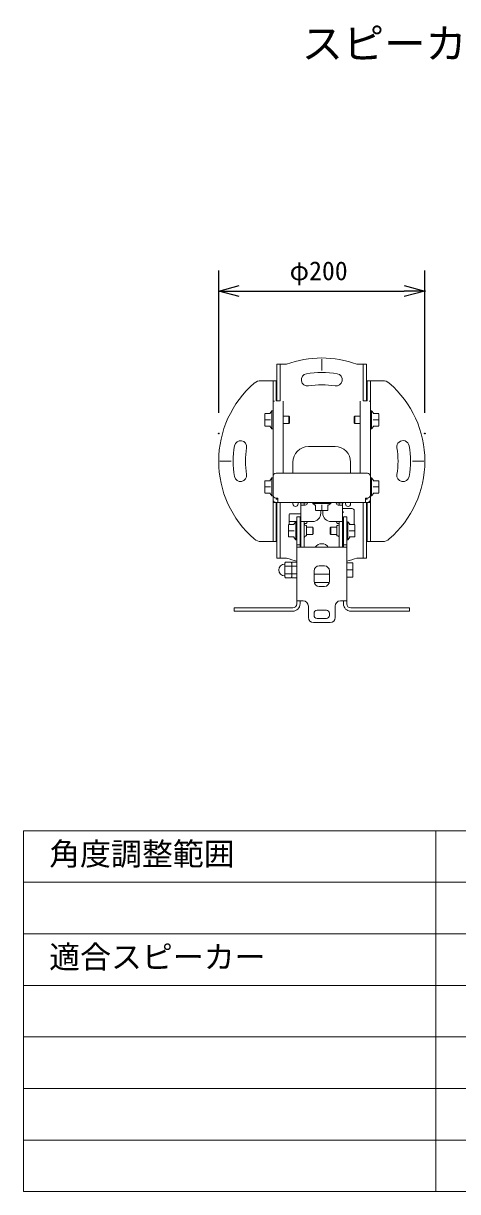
# Model space of a CAD drawing. Units: millimetres, scale not verified. Extents: x -63 to 62, y -56 to 57.
# Drawn here: x -62.5 to -20.4, y -56.5 to 56.8 of the extents above; entities that cross this region are included whole.
import ezdxf
from ezdxf.enums import TextEntityAlignment as Align

# ---------------------------------------------------------------- set-up
doc = ezdxf.new("R2010")
doc.units = ezdxf.units.MM
doc.header["$LTSCALE"] = 0.125
doc.header["$PDMODE"] = 32
doc.header["$PDSIZE"] = 0.0625
for name, color, linetype, lineweight in [('0-0_0', 7, 'Continuous', 25), ('0-1_WAKU', 1, 'Continuous', 18), ('0-4_GAIKEI', 1, 'Continuous', 18), ('0-5_SUNPO', 7, 'Continuous', 25)]:
    doc.layers.add(name, color=color, linetype=linetype, lineweight=lineweight)
doc.layers.add('0-2_MOJI1', color=7, linetype='Continuous')
doc.layers.add('0-6_DEFPOINTS', color=7, linetype='Continuous')
doc.styles.add('ＭＳ ゴシック', font='')
doc.styles.get('ＭＳ ゴシック').set_extended_font_data('MS Gothic')

# ---------------------------------------------------------------- blocks, each defined once
blk = doc.blocks.new('_OPEN30')
at = {"layer": '0-0_0'}
blk.add_line((0, 0), (-1, 0), dxfattribs=at)
blk.add_lwpolyline([(-1, 0.26795), (0, 0), (-1, -0.26795)], dxfattribs=at)
blk = doc.blocks.new('D6')
at = {"layer": '0-5_SUNPO'}
for p, q in [((-32.7797, 15.4072), (-32.7797, 29.2066)), ((-12.7797, 15.4072), (-12.7797, 29.2066)), ((-30.7797, 27.2066), (-14.7797, 27.2066))]:
    blk.add_line(p, q, dxfattribs=at)
at = {"layer": '0-6_DEFPOINTS'}
for p in [(-12.7797, 27.2066), (-32.7797, 13.4072), (-12.7797, 13.4072)]:
    blk.add_point(p, dxfattribs=at)
at = {"layer": '0-5_SUNPO', "xscale": 2, "yscale": 2, "rotation": 180}
blk.add_blockref('_OPEN30', (-32.7797, 27.2066), dxfattribs=at)
at = {"layer": '0-5_SUNPO', "xscale": 2, "yscale": 2}
blk.add_blockref('_OPEN30', (-12.7797, 27.2066), dxfattribs=at)
at = {"layer": '0-5_SUNPO', "style": 'ＭＳ ゴシック'}
blk.add_text('φ200', height=1.833, dxfattribs=at).set_placement((-25.9047, 27.7066), align=Align.BOTTOM_LEFT)

msp = doc.modelspace()

# ---------------------------------------------------------------- linework, layer by layer
at = {"layer": '0-1_WAKU', "color": 4}
for p, q in [((62.4868, -21.4995), (-62.5132, -21.4995)), ((-62.5132, -21.4995), (-62.5132, -56.4995)), ((-22.5132, -56.4995), (-22.5132, -21.4995)), ((-62.5132, -56.4995), (62.4868, -56.4995))]:
    msp.add_line(p, q, dxfattribs=at)
at = {"layer": '0-1_WAKU'}
for p, q in [((-62.5132, -26.4995), (62.4868, -26.4995)), ((-62.5132, -31.4995), (62.4868, -31.4995)), ((-62.5132, -36.4995), (62.4868, -36.4995)), ((-62.5132, -41.4995), (62.4868, -41.4995)), ((-62.5132, -46.4995), (62.4868, -46.4995)), ((-62.5132, -51.4995), (62.4868, -51.4995))]:
    msp.add_line(p, q, dxfattribs=at)
at = {"layer": '0-4_GAIKEI'}
for p, q in [((-33.5655, 23.1521), (-33.5655, 24.2521)), ((-37.5955, 20.2034), (-37.5955, 23.7521)), ((-29.5355, 20.2034), (-29.5355, 23.7521)), ((-38.2955, 6.5521), (-38.2955, 22.1521)), ((-28.8355, 6.5521), (-28.8355, 22.1521)), ((-39.0955, 17.7634), (-39.0955, 18.9408)), ((-38.5412, 18.9521), (-39.0914, 18.9521)), ((-38.5412, 18.3521), (-39.0591, 18.3521)), ((-38.3955, 19.2271), (-38.6155, 18.9521)), ((-38.2955, 19.2271), (-38.3955, 19.2271)), ((-38.3955, 17.4771), (-38.3955, 19.2271)), ((-37.2955, 18.7021), (-36.758, 18.7021)), ((-36.6955, 18.6396), (-36.758, 18.7021)), ((-36.758, 18.7021), (-36.758, 18.0021)), ((-36.6955, 18.6396), (-36.6955, 18.0646)), ((-30.4355, 18.6396), (-30.373, 18.7021)), ((-30.4355, 18.0646), (-30.4355, 18.6396)), ((-29.8355, 18.7021), (-30.373, 18.7021)), ((-30.373, 18.0021), (-30.373, 18.7021)), ((-28.8355, 19.2271), (-28.7355, 19.2271)), ((-28.7355, 19.2271), (-28.5155, 18.9521)), ((-28.7355, 19.2271), (-28.7355, 17.4771)), ((-28.5898, 18.9521), (-28.0396, 18.9521)), ((-28.5898, 18.3521), (-28.0719, 18.3521)), ((-28.0355, 18.9408), (-28.0355, 17.7634)), ((-39.0914, 17.7521), (-38.5412, 17.7521)), ((-38.3955, 17.4771), (-38.6155, 17.7521)), ((-38.2955, 17.4771), (-38.3955, 17.4771)), ((-37.2955, 18.0021), (-36.758, 18.0021)), ((-36.6955, 18.0646), (-36.758, 18.0021)), ((-30.4355, 18.0646), (-30.373, 18.0021)), ((-29.8355, 18.0021), (-30.373, 18.0021)), ((-28.8355, 17.4771), (-28.7355, 17.4771)), ((-28.7355, 17.4771), (-28.5155, 17.7521)), ((-28.5898, 17.7521), (-28.0396, 17.7521)), ((-42.3655, 14.3521), (-43.4655, 14.3521)), ((-24.7655, 14.3521), (-23.6655, 14.3521)), ((-38.3955, 12.7271), (-38.6155, 12.4521)), ((-38.2955, 12.7271), (-38.3955, 12.7271)), ((-38.3955, 10.9771), (-38.3955, 12.7271)), ((-28.8355, 12.7271), (-28.7355, 12.7271)), ((-28.7355, 12.7271), (-28.5155, 12.4521)), ((-28.7355, 12.7271), (-28.7355, 10.9771)), ((-39.0955, 11.2634), (-39.0955, 12.4408)), ((-38.5412, 12.4521), (-39.0914, 12.4521)), ((-38.5412, 11.8521), (-39.0591, 11.8521)), ((-28.5898, 12.4521), (-28.0396, 12.4521)), ((-28.5898, 11.8521), (-28.0719, 11.8521)), ((-28.0355, 12.4408), (-28.0355, 11.2634)), ((-39.0914, 11.2521), (-38.5412, 11.2521)), ((-38.3955, 10.9771), (-38.6155, 11.2521)), ((-38.2955, 10.9771), (-38.3955, 10.9771)), ((-37.9955, 10.7521), (-37.8155, 10.7521)), ((-37.9755, 10.6721), (-37.9755, 10.7521)), ((-37.9755, 10.6721), (-37.8155, 10.6721)), ((-37.9155, 10.6721), (-37.9155, 10.7521)), ((-37.8155, 10.3521), (-37.8155, 10.7521)), ((-37.5955, 4.9521), (-37.5955, 10.3521)), ((-36.3655, 10.3521), (-36.3655, 10.2021)), ((-35.8655, 10.2021), (-35.8655, 10.3521)), ((-35.663, 10.3121), (-35.663, 10.3521)), ((-35.663, 10.3121), (-35.048, 10.3121)), ((-35.5855, 10.0931), (-35.5855, 10.2721)), ((-35.2655, 10.2721), (-35.2655, 10.0921)), ((-35.048, 10.3121), (-35.048, 10.3521)), ((-34.9655, 10.2921), (-34.9655, 10.3521)), ((-34.4405, 10.3521), (-34.4405, 10.2521)), ((-32.6905, 10.2521), (-34.4405, 10.2521)), ((-34.4405, 10.2521), (-34.1655, 10.0321)), ((-32.6905, 10.2521), (-32.9655, 10.0321)), ((-32.6905, 10.3521), (-32.6905, 10.2521)), ((-32.1655, 10.3521), (-32.1655, 10.2921)), ((-32.083, 10.3121), (-32.083, 10.3521)), ((-32.083, 10.3121), (-31.468, 10.3121)), ((-31.8655, 10.0921), (-31.8655, 10.2721)), ((-31.5455, 10.2721), (-31.5455, 10.0931)), ((-31.468, 10.3121), (-31.468, 10.3521)), ((-31.2655, 10.3521), (-31.2655, 10.2021)), ((-30.7655, 10.2021), (-30.7655, 10.3521)), ((-29.5355, 4.9521), (-29.5355, 10.3521)), ((-29.3155, 10.3521), (-29.3155, 10.7521)), ((-29.3155, 10.7521), (-29.1355, 10.7521)), ((-29.1555, 10.6721), (-29.3155, 10.6721)), ((-29.2155, 10.6721), (-29.2155, 10.7521)), ((-29.1555, 10.7521), (-29.1555, 10.6721)), ((-28.8355, 10.9771), (-28.7355, 10.9771)), ((-28.7355, 10.9771), (-28.5155, 11.2521)), ((-28.5898, 11.2521), (-28.0396, 11.2521)), ((-35.5851, 10.0921), (-35.1655, 10.0921)), ((-34.1655, 10.1064), (-34.1655, 9.5562)), ((-32.9768, 9.5521), (-34.1542, 9.5521)), ((-33.5655, 10.1064), (-33.5655, 9.5885)), ((-32.9655, 9.5562), (-32.9655, 10.1064)), ((-31.9655, 10.0921), (-31.5459, 10.0921)), ((-31.4537, 9.3698), (-31.5022, 9.3698)), ((-31.5012, 9.419), (-31.4527, 9.419)), ((-36.7855, 7.0034), (-36.7855, 8.1808)), ((-36.2312, 8.1921), (-36.7814, 8.1921)), ((-36.7155, 8.5021), (-35.9855, 8.5021)), ((-36.0855, 8.4671), (-36.3055, 8.1921)), ((-35.9855, 8.4671), (-36.0855, 8.4671)), ((-36.0855, 6.7171), (-36.0855, 8.4671)), ((-35.2645, 8.2921), (-35.1655, 8.2921)), ((-35.2624, 8.3209), (-35.2624, 8.2921)), ((-35.0355, 8.0921), (-35.1155, 8.0921)), ((-35.0355, 7.0921), (-35.0355, 8.0921)), ((-35.0355, 7.9421), (-34.448, 7.9421)), ((-34.448, 7.9421), (-34.448, 7.2421)), ((-34.3855, 7.8796), (-34.448, 7.9421)), ((-32.7455, 7.8796), (-32.683, 7.9421)), ((-32.683, 7.2421), (-32.683, 7.9421)), ((-32.0955, 7.9421), (-32.683, 7.9421)), ((-32.0955, 7.0921), (-32.0955, 8.0921)), ((-32.0155, 8.0921), (-32.0955, 8.0921)), ((-31.9655, 8.2921), (-31.8665, 8.2921)), ((-31.1455, 8.4671), (-31.0455, 8.4671)), ((-31.0455, 8.4671), (-31.0455, 6.7171)), ((-31.0455, 8.4671), (-30.8255, 8.1921)), ((-30.8998, 8.1921), (-30.3496, 8.1921)), ((-30.3455, 8.1808), (-30.3455, 7.0034)), ((-36.7814, 6.9921), (-36.2312, 6.9921)), ((-36.2312, 7.5921), (-36.7491, 7.5921)), ((-36.0855, 6.7171), (-36.3055, 6.9921)), ((-35.0355, 7.0921), (-35.1155, 7.0921)), ((-35.0355, 7.2421), (-34.448, 7.2421)), ((-34.3855, 7.3046), (-34.448, 7.2421)), ((-34.3855, 7.8796), (-34.3855, 7.3046)), ((-32.7455, 7.3046), (-32.7455, 7.8796)), ((-32.7455, 7.3046), (-32.683, 7.2421)), ((-32.0955, 7.2421), (-32.683, 7.2421)), ((-32.0155, 7.0921), (-32.0955, 7.0921)), ((-31.0455, 6.7171), (-30.8255, 6.9921)), ((-30.8998, 7.5921), (-30.3819, 7.5921)), ((-30.8998, 6.9921), (-30.3496, 6.9921)), ((-35.9855, 6.7171), (-36.0855, 6.7171)), ((-31.1455, 6.7171), (-31.0455, 6.7171)), ((-37.1355, 4.4427), (-37.0991, 4.5427)), ((-36.5219, 4.5427), (-37.0991, 4.5427)), ((-36.5219, 4.5427), (-36.4855, 4.4427)), ((-36.4489, 4.5427), (-36.4853, 4.4426)), ((-36.4489, 4.5427), (-36.0221, 4.5427)), ((-35.9855, 4.4421), (-36.0221, 4.5427)), ((-37.1605, 4.3671), (-37.1355, 4.3671)), ((-37.1355, 3.1416), (-37.1355, 4.4427)), ((-36.5219, 4.1674), (-37.0991, 4.1674)), ((-36.5219, 3.4168), (-37.0991, 3.4168)), ((-36.4855, 3.1416), (-36.4855, 4.4427)), ((-36.4489, 4.1674), (-36.0221, 4.1674)), ((-36.4489, 3.4168), (-36.0221, 3.4168)), ((-34.3155, 3.6921), (-34.3155, 2.6921)), ((-33.3155, 4.1921), (-33.8155, 4.1921)), ((-32.8155, 2.6921), (-32.8155, 3.6921)), ((-31.1455, 4.4921), (-30.5455, 4.4921)), ((-31.1455, 3.7921), (-30.5819, 3.7921)), ((-30.5455, 4.4921), (-30.5455, 3.0921)), ((-37.1605, 3.2171), (-37.1355, 3.2171)), ((-37.1355, 3.1415), (-37.0991, 3.0415)), ((-36.5219, 3.0415), (-37.0991, 3.0415)), ((-36.5219, 3.0415), (-36.4855, 3.1415)), ((-36.4489, 3.0415), (-36.4853, 3.1416)), ((-36.4489, 3.0415), (-36.0221, 3.0415)), ((-35.9855, 3.1421), (-36.0221, 3.0415)), ((-32.8155, 3.3921), (-34.3155, 3.3921)), ((-32.8267, 2.5921), (-34.3043, 2.5921)), ((-31.1455, 3.0921), (-30.5455, 3.0921)), ((-33.8155, 2.1921), (-33.3155, 2.1921)), ((-34.3155, -0.6079), (-34.3155, -0.4079)), ((-33.1155, -0.1079), (-34.0155, -0.1079)), ((-34.0155, -0.9079), (-33.1155, -0.9079)), ((-32.8155, -0.6079), (-32.8155, -0.4079))]:
    msp.add_line(p, q, dxfattribs=at)
at = {"layer": '0-4_GAIKEI', "color": 7}
for p, q in [((-37.9155, 23.7521), (-36.9772, 23.7521)), ((-37.9155, 20.2034), (-37.9155, 23.7521)), ((-30.1538, 23.7521), (-29.2155, 23.7521)), ((-29.2155, 20.2034), (-29.2155, 23.7521)), ((-39.4613, 22.1521), (-37.9755, 22.1521)), ((-37.9755, 20.2034), (-37.9755, 22.1521)), ((-29.1555, 22.1521), (-27.6697, 22.1521)), ((-29.1555, 20.2034), (-29.1555, 22.1521)), ((-38.1498, 20.1521), (-38.2955, 20.1521)), ((-37.9755, 20.2034), (-37.5955, 20.2034)), ((-37.2955, 13.1721), (-37.2955, 20.1594)), ((-29.8355, 13.1721), (-29.8355, 20.1594)), ((-29.5355, 20.2034), (-29.1555, 20.2034)), ((-28.8355, 20.1521), (-28.9812, 20.1521)), ((-32.2655, 15.7521), (-34.8655, 15.7521)), ((-36.3655, 14.2521), (-36.3655, 13.1721)), ((-30.7655, 13.1721), (-30.7655, 14.2521)), ((-29.1355, 13.1721), (-37.9955, 13.1721)), ((-37.5955, 13.1756), (-37.9755, 13.1756)), ((-29.1555, 13.1756), (-29.5355, 13.1756)), ((-38.2955, 10.3521), (-28.8355, 10.3521)), ((-37.9755, 6.5521), (-37.9755, 10.3521)), ((-37.9155, 4.9521), (-37.9155, 10.3521)), ((-29.2155, 4.9521), (-29.2155, 10.3521)), ((-29.1555, 6.5521), (-29.1555, 10.3521)), ((-36.7155, 9.1521), (-36.7155, 8.1921)), ((-35.5855, 9.2521), (-36.6155, 9.2521)), ((-35.5855, 5.9925), (-35.5855, 10.0921)), ((-33.6655, 9.5521), (-33.6655, 9.2921)), ((-33.4655, 9.5521), (-33.4655, 9.2921)), ((-31.5455, 5.9925), (-31.5455, 10.0921)), ((-30.6155, 9.7521), (-31.5455, 9.7521)), ((-30.4155, 8.1921), (-30.4155, 9.5521)), ((-35.9855, 8.9421), (-35.6655, 8.9421)), ((-35.9855, 0.5121), (-35.9855, 8.9421)), ((-35.6655, 8.9421), (-35.6655, 6.0588)), ((-35.6655, 8.5021), (-35.5855, 8.5021)), ((-35.6655, 8.274), (-35.6374, 8.3209)), ((-35.6655, 8.2115), (-35.5855, 8.2115)), ((-35.6655, 8.149), (-35.5855, 8.149)), ((-35.6655, 8.024), (-35.5855, 8.024)), ((-35.6655, 7.9421), (-35.5855, 7.9421)), ((-35.653, 8.2896), (-35.5855, 8.2896)), ((-35.6374, 7.9459), (-35.6524, 7.9421)), ((-35.5855, 7.9666), (-35.6374, 7.9459)), ((-35.5768, 8.4921), (-34.4655, 8.4921)), ((-35.2655, 5.9921), (-35.2655, 8.4734)), ((-32.6655, 8.4921), (-31.5542, 8.4921)), ((-31.8655, 5.9921), (-31.8655, 8.4734)), ((-31.4655, 7.9421), (-31.5455, 7.9421)), ((-31.4655, 6.0588), (-31.4655, 8.9421)), ((-31.4655, 8.9421), (-31.1455, 8.9421)), ((-31.1455, 0.5121), (-31.1455, 8.9421)), ((-35.6655, 7.2421), (-35.5855, 7.2421)), ((-31.4655, 7.2421), (-31.5455, 7.2421)), ((-39.4613, 6.5521), (-37.9755, 6.5521)), ((-35.6655, 6.2246), (-35.9855, 6.2246)), ((-35.9569, 5.9921), (-31.1741, 5.9921)), ((-31.1455, 6.2246), (-31.4655, 6.2246)), ((-29.1555, 6.5521), (-27.6697, 6.5521)), ((-37.9155, 4.9521), (-36.9772, 4.9521)), ((-30.1538, 4.9521), (-29.2155, 4.9521)), ((-42.0655, -0.2079), (-42.0655, 0.1121)), ((-42.0655, 0.1121), (-36.3855, 0.1121)), ((-35.3655, 0.7921), (-35.9758, 0.7921)), ((-35.6655, 0.5121), (-35.6655, 0.7653)), ((-34.8655, 0.2921), (-34.8655, -0.8079)), ((-32.2655, 0.2921), (-32.2655, -0.8079)), ((-31.1552, 0.7921), (-31.7655, 0.7921)), ((-31.4655, 0.5121), (-31.4655, 0.7653)), ((-30.7455, 0.1121), (-25.0655, 0.1121)), ((-25.0655, 0.1121), (-25.0655, -0.2079)), ((-42.0655, -0.2079), (-36.3855, -0.2079)), ((-30.7455, -0.2079), (-25.0655, -0.2079)), ((-34.3655, -1.3079), (-32.7655, -1.3079))]:
    msp.add_line(p, q, dxfattribs=at)
for centre, radius, start, end in [((-33.5655, 14.3521), 10, 70.05156, 109.94844), ((-34.9547, 22.2306), 0.6, 100, 280), ((-33.5655, 14.3521), 8.6, 80, 100), ((-32.1763, 22.2306), 0.6, 260, 80), ((-33.5655, 14.3521), 10, 130.92606, 229.07394), ((-39.4613, 21.1521), 1, 90, 130.92606), ((-33.5655, 14.3521), 7.4, 80, 100), ((-27.6697, 21.1521), 1, 49.07394, 90), ((-33.5655, 14.3521), 10, 310.92606, 49.07394), ((-41.444, 15.7413), 0.6, 350, 170), ((-25.687, 15.7413), 0.6, 10, 190), ((-33.5655, 14.3521), 8.6, 170, 190), ((-33.5655, 14.3521), 7.4, 170, 190), ((-34.8655, 14.2521), 1.5, 90, 180), ((-32.2655, 14.2521), 1.5, 0, 90), ((-33.5655, 14.3521), 7.4, 350, 10), ((-33.5655, 14.3521), 8.6, 350, 10), ((-41.444, 12.9629), 0.6, 190, 10), ((-37.9955, 12.8721), 0.3, 90, 180), ((-29.1355, 12.8721), 0.3, 0, 90), ((-25.687, 12.9629), 0.6, 170, 350), ((-37.9755, 10.6721), 0.32, 180, 270), ((-29.1555, 10.6721), 0.32, 270, 0), ((-36.6155, 9.1521), 0.1, 90, 180), ((-34.4655, 9.2921), 0.8, 270, 0), ((-32.6655, 9.2921), 0.8, 180, 270), ((-30.6155, 9.5521), 0.2, 0, 90), ((-39.4613, 7.5521), 1, 229.07394, 270), ((-27.6697, 7.5521), 1, 270, 310.92606), ((-33.5655, 14.3521), 10, 250.05156, 255.99135), ((-33.5655, 14.3521), 10, 284.00865, 289.94844), ((-36.3855, 0.5121), 0.72, 270, 0), ((-36.3855, 0.5121), 0.4, 270, 0), ((-35.3655, 0.2921), 0.5, 0, 90), ((-31.7655, 0.2921), 0.5, 90, 180), ((-30.7455, 0.5121), 0.72, 180, 270), ((-30.7455, 0.5121), 0.4, 180, 270), ((-34.3655, -0.8079), 0.5, 180, 270), ((-32.7655, -0.8079), 0.5, 270, 0)]:
    msp.add_arc(centre, radius, start, end, dxfattribs=at)
at = {"layer": '0-4_GAIKEI'}
for centre, radius, start, end in [((-37.9955, 11.0521), 0.3, 180, 270), ((-36.1155, 10.2021), 0.25, 180, 0), ((-35.9855, 10.2721), 0.4, 0, 5.76158), ((-35.9855, 10.2721), 0.72, 0, 3.19658), ((-35.1655, 10.2921), 0.2, 270, 0), ((-31.9655, 10.2921), 0.2, 180, 270), ((-31.1455, 10.2721), 0.72, 176.80342, 180), ((-31.1455, 10.2721), 0.4, 174.23842, 180), ((-31.0155, 10.2021), 0.25, 180, 0), ((-29.1355, 11.0521), 0.3, 270, 0), ((-35.1155, 8.2421), 0.15, 180, 270), ((-35.1655, 8.4921), 0.2, 270, 0), ((-31.9655, 8.4921), 0.2, 180, 270), ((-32.0155, 8.2421), 0.15, 270, 360), ((-35.1155, 6.9421), 0.15, 90, 180), ((-32.0155, 6.9421), 0.15, 0, 90), ((-33.5655, 5.5921), 0.75, 32.30235, 147.69765), ((-37.1605, 3.7921), 0.575, 90, 270), ((-33.8155, 3.6921), 0.5, 90, 180), ((-33.3155, 3.6921), 0.5, 0, 90), ((-33.8155, 2.6921), 0.5, 180, 270), ((-33.3155, 2.6921), 0.5, 270, 0), ((-34.0155, -0.4079), 0.3, 90, 180), ((-34.0155, -0.6079), 0.3, 180, 270), ((-33.1155, -0.4079), 0.3, 0, 90), ((-33.1155, -0.6079), 0.3, 270, 0)]:
    msp.add_arc(centre, radius, start, end, dxfattribs=at)

# ---------------------------------------------------------------- block references
at = {"layer": '0-5_SUNPO'}
msp.add_blockref('D6', (-10.7858, 3.6346), dxfattribs=at)

# ---------------------------------------------------------------- texts
at = {"layer": '0-2_MOJI1', "style": 'ＭＳ ゴシック'}
for s, height, p in [('スピーカー取付金具(壁取付）', 2.933, (-35.5132, 52.5005)), ('角度調整範囲', 2.199, (-60.0132, -25.4995)), ('適合スピーカー', 2.199, (-60.0132, -35.4995))]:
    msp.add_text(s, height=height, dxfattribs=at).set_placement(p, align=Align.BOTTOM_LEFT)

doc.saveas('drawing.dxf')
